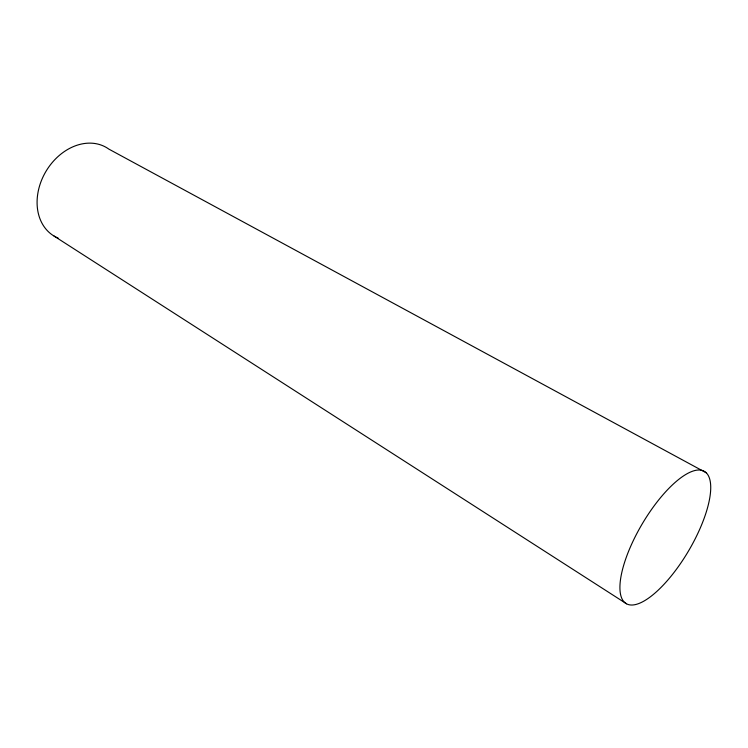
<?xml version="1.0" encoding="UTF-8"?>
<svg xmlns="http://www.w3.org/2000/svg" width="748" height="748" viewBox="0 0 748 748"><rect width="100%" height="100%" fill="white"/><g stroke="black" fill="none" stroke-linecap="round" stroke-linejoin="round"><path stroke-width="1.12" d="M706.224 472.783A76.801 26.816 -59.4 0 0 627.843 553.174A76.801 26.816 -59.4 0 0 661.896 586.525A76.801 26.816 -59.4 0 0 706.224 472.783L108.862 149.114A51.425 40.046 -59.4 0 0 45.348 172.423A51.425 40.046 -59.4 0 0 58.194 238.126M54.034 236.041L626.515 603.767"/></g></svg>
